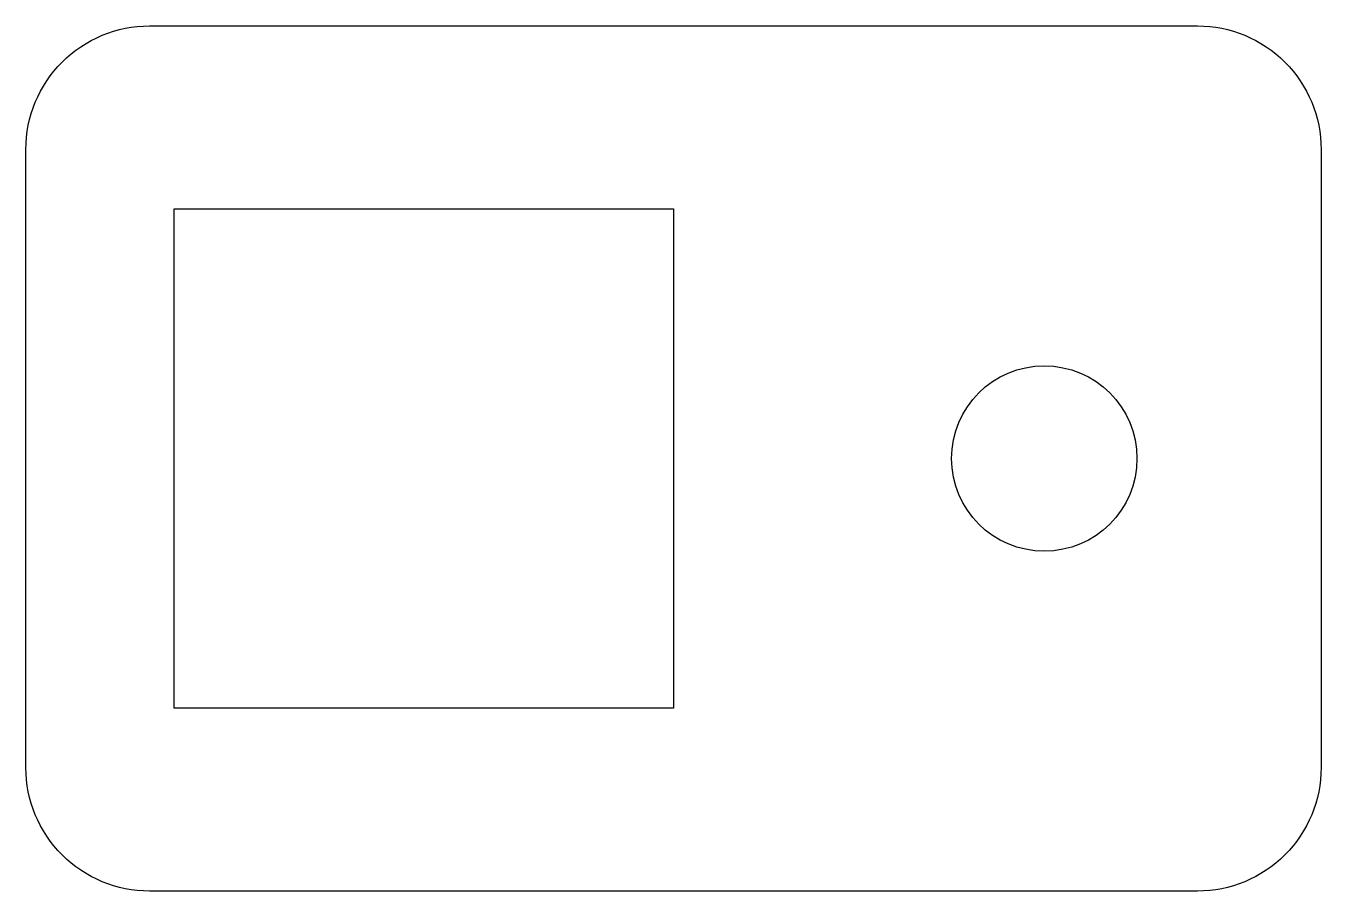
# Model space of a CAD drawing. Extents: x -16.1 to 36.3, y -17.5 to 17.5.
import ezdxf

# ---------------------------------------------------------------- set-up
doc = ezdxf.new("R2010")
doc.units = 0

msp = doc.modelspace()

# ---------------------------------------------------------------- linework, layer by layer
at = {"layer": '1'}
msp.add_lwpolyline([(36.3, 12.5), (36.3, -12.5, -0.414214), (31.3, -17.5), (-11.1, -17.5, -0.414214), (-16.1, -12.5), (-16.1, 12.5, -0.414214), (-11.1, 17.5), (31.3, 17.5, -0.414214)], format="xyb", close=True, dxfattribs=at)
msp.add_lwpolyline([(10.1, 10.1), (10.1, -10.1), (-10.1, -10.1), (-10.1, 10.1)], close=True, dxfattribs=at)
msp.add_circle((25.1, 0), 3.75, dxfattribs=at)

doc.saveas('drawing.dxf')
